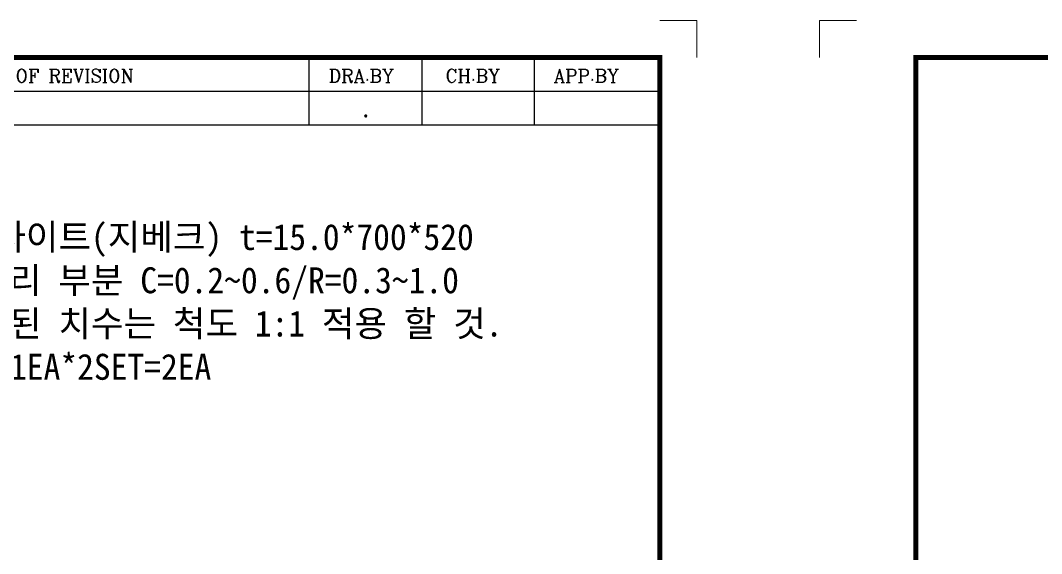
# Model space of a CAD drawing. Header units: millimetres. Extents: x 282 to 14566, y -4134 to 5341.
# Drawn here: x 5022 to 5573, y -788 to -501 of the extents above; entities that cross this region are included whole.
import ezdxf
from ezdxf.enums import TextEntityAlignment as Align

# ---------------------------------------------------------------- set-up
doc = ezdxf.new("R2010")
doc.units = ezdxf.units.MM
doc.layers.add('FORMAT-1', color=7, linetype='Continuous')
doc.styles.add('HAN', font='')
doc.styles.add('RC', font='ROMANC.SHX')
doc.styles.get('HAN').set_extended_font_data('GulimChe')

# ---------------------------------------------------------------- blocks, each defined once
blk = doc.blocks.new('format-3')
at = {"color": 3, "lineweight": 9}
for p, q in [((0, 286.3), (0, 291.3)), ((5, 291.3), (0, 291.3)), ((414.5, 291.3), (419.5, 291.3)), ((419.5, 286.3), (419.5, 291.3))]:
    blk.add_line(p, q, dxfattribs=at)
at = {"color": 180}
for p, q in [((367.22, 281.75), (367.22, 286.3)), ((382.45, 281.75), (382.45, 286.3)), ((397.61, 281.75), (397.61, 286.3)), ((258.97, 281.75), (414.5, 281.75))]:
    blk.add_line(p, q, dxfattribs=at)
at = {"layer": 'FORMAT-1', "const_width": 0.7}
blk.add_lwpolyline([(13, 5), (13, 286.3), (414.5, 286.3), (414.5, 5)], close=True, dxfattribs=at)
at = {"color": 2, "style": 'RC'}
for s, height, p in [('DESCRIPTION OF REVISION', 1.7875, (309.98, 282.94)), ('DRA.BY', 1.788, (369.83, 282.94)), ('CH.BY', 1.788, (385.59, 282.94)), ('APP.BY', 1.788, (400.18, 282.94))]:
    blk.add_text(s, height=height, dxfattribs=at).set_placement(p)
at = {"style": 'HAN'}
for tag, height, p in [('MODEL-NAME', 3, (386.1, 31.53)), ('SCALE', 2.7, (320.81, 26.29)), ('PART-NAME', 3, (386.1, 26.29)), ('PART-NO', 3, (386.1, 21.01)), ('DRA-BY', 3, (260.72, 19.44)), ('CH-BY', 3, (277.21, 19.44)), ('APP-BY', 3, (293.7, 19.44)), ('관련업체', 3, (333.52, 9.26)), ('DRA-DATE', 2.5, (260.72, 7.47)), ('CH-DATE', 2.5, (277.21, 7.47)), ('APP-DATE', 2.5, (293.7, 7.47))]:
    blk.add_attdef(tag, text='', height=height, dxfattribs=at).set_placement(p, align=Align.MIDDLE_CENTER)
blk = doc.blocks.new('re3')
at = {"color": 180}
for p, q in [((108.25, -4.55), (108.25, 0)), ((123.49, -4.55), (123.49, 0)), ((138.64, -4.55), (138.64, 0)), ((0, -4.55), (155.53, -4.55))]:
    blk.add_line(p, q, dxfattribs=at)
at = {"color": 2, "style": 'RC', "oblique": 15}
blk.add_attdef('-1', text='', height=1.56, dxfattribs=at).set_placement((9.37, -1.66), align=Align.MIDDLE_LEFT)
at = {"color": 2, "style": 'HAN'}
for tag, p in [('REV.-DATE', (21.36, -2.28)), ('DRA.BY', (115.87, -2.28)), ('CH.BY', (131.07, -2.28)), ('APP.BY', (147.09, -2.28))]:
    blk.add_attdef(tag, text='', height=2.5, dxfattribs=at).set_placement(p, align=Align.MIDDLE_CENTER)
blk.add_attdef('DESCRIPTION-OF-REVISION', text='', height=2.5, dxfattribs=at).set_placement((31.61, -2.28), align=Align.MIDDLE_LEFT)
at = {"color": 2, "style": 'RC', "oblique": 15}
blk.add_attdef('REV.NO', text='', height=1.56, dxfattribs=at).set_placement((6.59, -2.56), align=Align.MIDDLE_CENTER)

msp = doc.modelspace()

# ---------------------------------------------------------------- block references
at = {"xscale": 4, "yscale": 4, "zscale": 4}
for p in [(3708.733, -1665.713), (5452.813, -1665.713)]:
    msp.add_blockref('format-3', p, dxfattribs=at)
ref = msp.add_blockref('re3', (4744.597, -538.713), dxfattribs=dict(xscale=4, yscale=4, zscale=4))
ref.add_attrib('DRA.BY', '.', dxfattribs={"color": 2, "height": 10, "style": 'HAN'}).set_placement((5208.077, -547.813), align=Align.MIDDLE_CENTER)

# ---------------------------------------------------------------- texts
at = {"color": 2, "insert": (4900.689, -586.997), "char_height": 14, "attachment_point": 1, "style": 'HAN'}
msp.add_mtext_dynamic_manual_height_columns('{\\LNOTE\\P}1.재질: 베크라이트(지베크) t=15.0*700*520\\P2.지시외 모서리 부분 C=0.2~0.6/R=0.3~1.0\\P3.도면에 누락된 치수는 척도 1:1 적용 할 것.\\P{\\C1;4.제작수량 : 1EA*2SET=2EA}', width=694.38742, gutter_width=769.295, heights=[0], dxfattribs=at)

doc.saveas('drawing.dxf')
